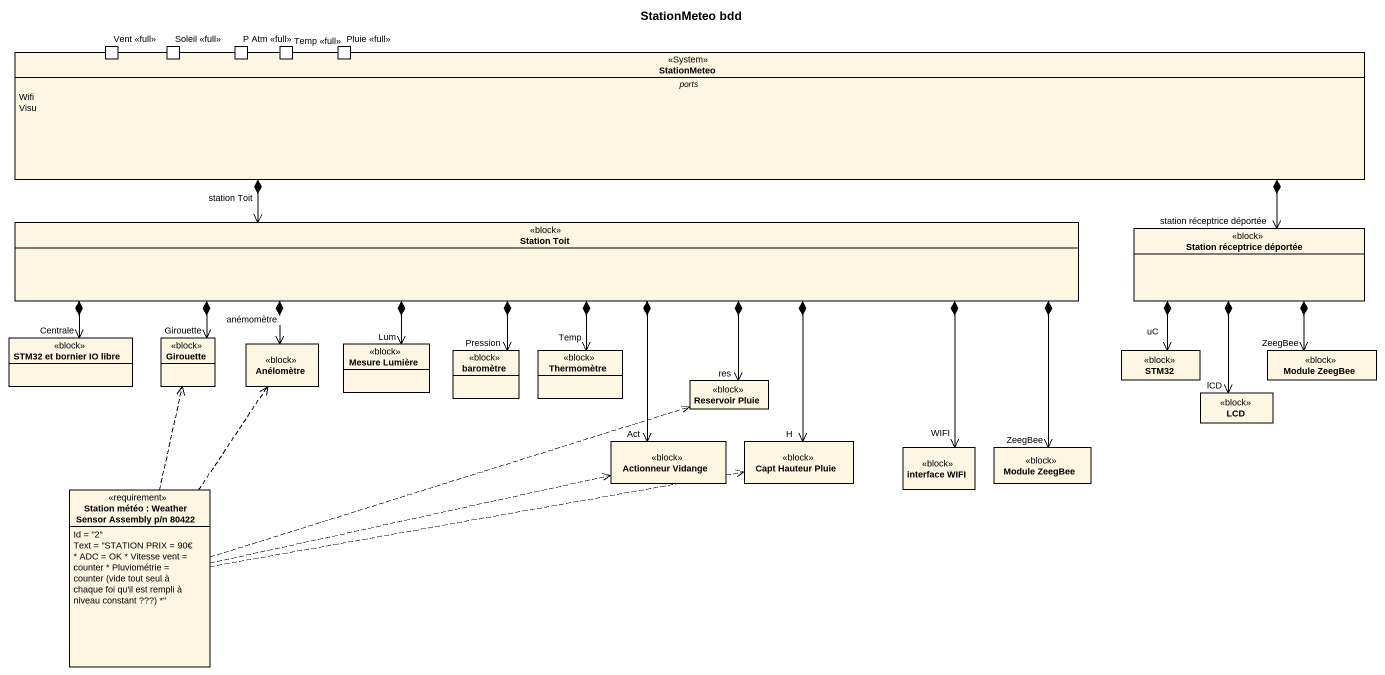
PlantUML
@startuml
title StationMeteo bdd
hide circle
hide empty members
class StationMeteo <<System>> {
  -- ports --
  Wifi
  Visu
  -- ports --
  Vent <<full>>
  Soleil <<full>>
  P Atm <<full>>
  Temp <<full>>
  Pluie <<full>>
}
class "Station Toit" as Station_Toit <<block>>
class "Station réceptrice déportée" as Station_réceptrice_déportée <<block>>
class "STM32 et bornier IO libre" as STM32_et_bornier_IO_libre <<block>>
class Girouette <<block>>
class Anélomètre <<block>>
class "Mesure Lumière" as Mesure_Lumière <<block>>
class baromètre <<block>>
class Thermomètre <<block>>
class STM32 <<block>>
class "Module ZeegBee" as Module_ZeegBee <<block>>
class "Reservoir Pluie" as Reservoir_Pluie <<block>>
class LCD <<block>>
class "Actionneur Vidange" as Actionneur_Vidange <<block>>
class "Capt Hauteur Pluie" as Capt_Hauteur_Pluie <<block>>
class "interface WIFI" as interface_WIFI <<block>>
class "Module ZeegBee" as Module_ZeegBee_2 <<block>>
class "Station météo : Weather Sensor Assembly p/n 80422" as Station_météo_Weather <<requirement>> {
  Id = "2"
  {field} Text = "STATION PRIX = 90€ * ADC = OK * Vitesse vent = counter * Pluviométrie = counter (vide tout seul à chaque foi qu'il est rempli à niveau constant ???) *"
}
StationMeteo *--> "station Toit" Station_Toit
StationMeteo *-right-> "station réceptrice déportée" Station_réceptrice_déportée
Station_Toit *-left-> "Centrale" STM32_et_bornier_IO_libre
Station_Toit *-left-> "Girouette" Girouette
Station_Toit *-left-> "anémomètre" Anélomètre
Station_Toit *--> "Lum" Mesure_Lumière
Station_Toit *--> "Pression" baromètre
Station_Toit *--> "Temp" Thermomètre
Station_Toit *--> "res" Reservoir_Pluie
Station_Toit *--> "Act" Actionneur_Vidange
Station_Toit *--> "H" Capt_Hauteur_Pluie
Station_Toit *-right-> "WIFI" interface_WIFI
Station_Toit *-right-> "ZeegBee" Module_ZeegBee_2
Station_réceptrice_déportée *--> "uC" STM32
Station_réceptrice_déportée *--> "ZeegBee" Module_ZeegBee
Station_réceptrice_déportée *--> "lCD" LCD
Station_météo_Weather .up.> Girouette
Station_météo_Weather .up.> Anélomètre
Station_météo_Weather .right.> Reservoir_Pluie
Station_météo_Weather .right.> Actionneur_Vidange
Station_météo_Weather .right.> Capt_Hauteur_Pluie
@enduml
